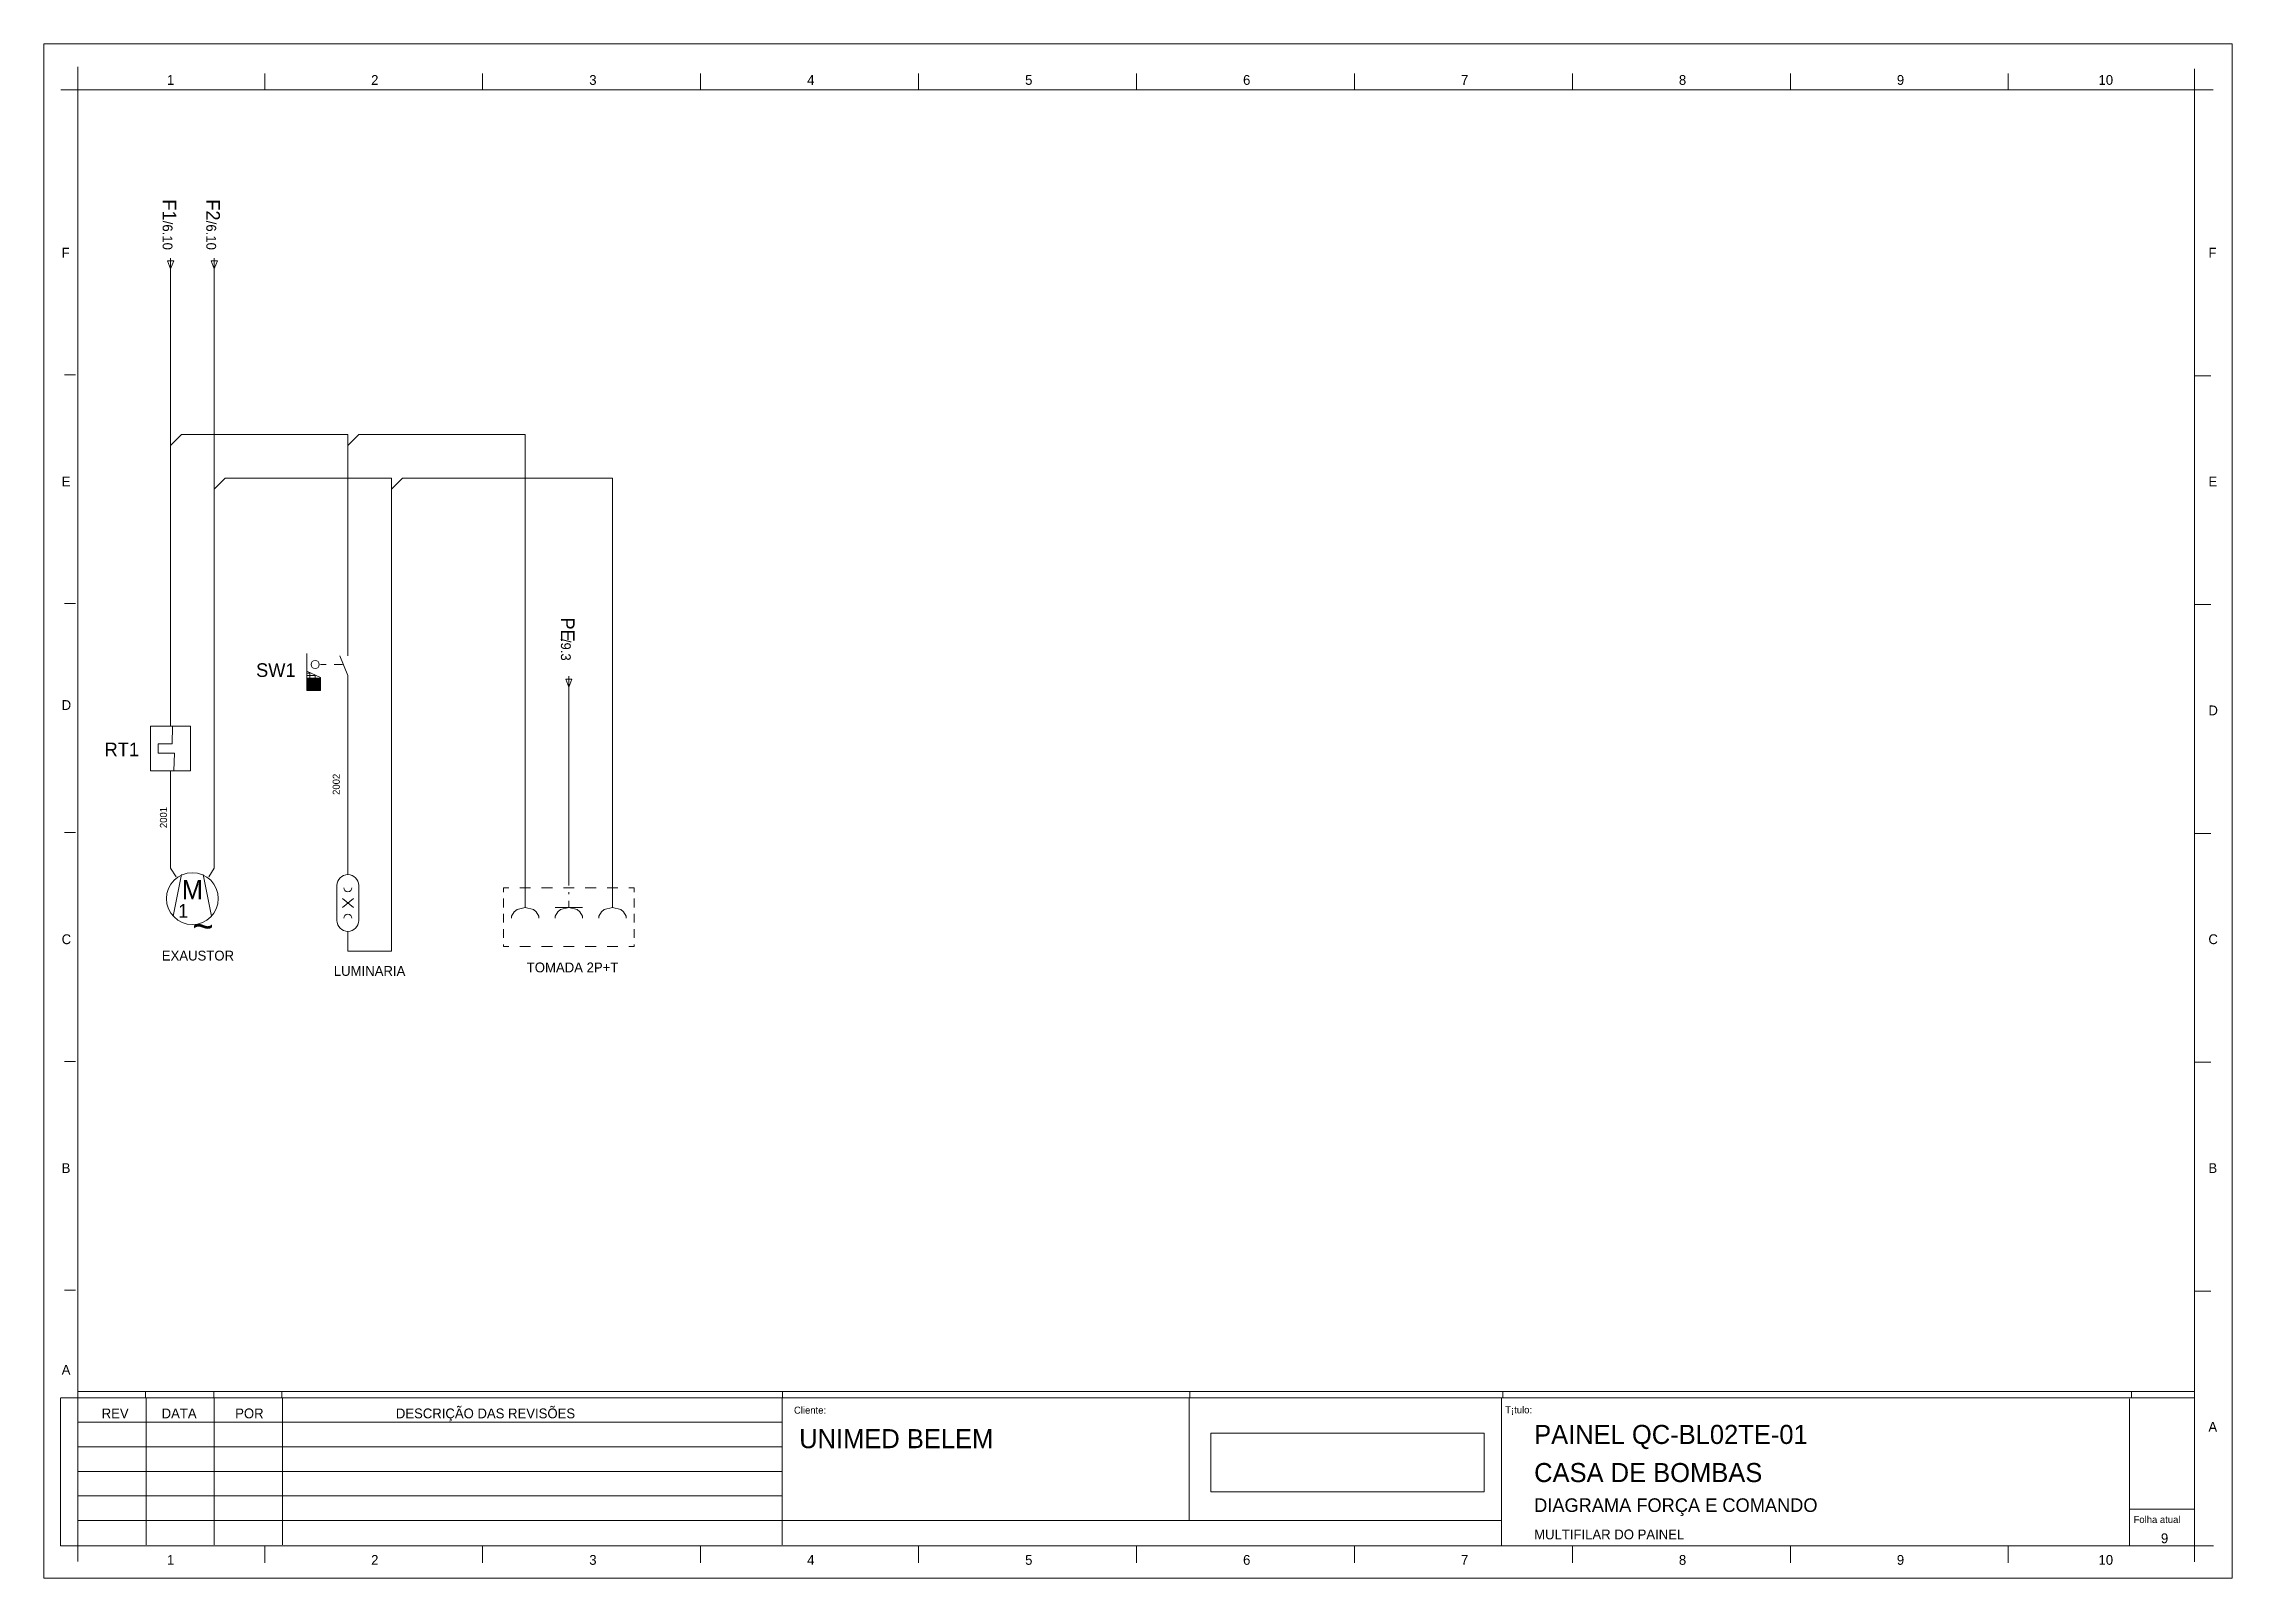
# Paper-space layout '09' of a CAD drawing. Header units: inches. Extents: x -5.8 to 5.6, y -0.4 to 7.6.
# The model-space entities are those that its viewports show. They can reach past a viewport. Long polylines and large blocks are cut down to what shows.
import ezdxf
from ezdxf.enums import TextEntityAlignment as Align

# ---------------------------------------------------------------- set-up
doc = ezdxf.new("R2010")
doc.units = ezdxf.units.IN
doc.header["$MEASUREMENT"] = 0
doc.linetypes.add('ACAD_ISO03W100', pattern=[30, 12, -18])
doc.linetypes.add('EPLANLINE7', pattern=[0])
for name, color, linetype, lineweight in [('AUTOCONNECTING', 1, 'Continuous', 13), ('PLOT', 3, 'Continuous', 18), ('SPECIAL', 4, 'Continuous', 13), ('SYMBOL', 2, 'Continuous', 18), ('X', 2, 'Continuous', 13)]:
    doc.layers.add(name, color=color, linetype=linetype, lineweight=lineweight)
doc.styles.add('EPLFONT', font='')
doc.styles.get('EPLFONT').set_extended_font_data('EPL5_850')
picture_1 = doc.add_image_def('image2.png', size_in_pixel=(494, 106))
picture_2 = doc.add_image_def('image1.jpg', size_in_pixel=(3993, 1566))

# ---------------------------------------------------------------- blocks, each defined once
blk = doc.blocks.new('179_0_DIN_WUPO')
at = {"layer": 'SYMBOL', "color": 0, "linetype": 'EPLANLINE7', "lineweight": 18}
for p, q in [((0, 4), (0, 2.4)), ((0, 2.4), (1, 0.8)), ((2, 1.2), (0.5, -6.4)), ((7.5, -6.4), (6, 1.2)), ((8, 2.4), (7, 0.8)), ((8, 4), (8, 2.4))]:
    blk.add_line(p, q, dxfattribs=at)
at = {"layer": 'SYMBOL', "color": 0, "linetype": 'EPLANLINE7', "lineweight": 18, "ltscale": 2}
blk.add_circle((4, -3.2), 4.75, dxfattribs=at)
at = {"layer": 'SPECIAL', "color": 0, "style": 'EPLFONT'}
blk.add_text('M', height=3.5, dxfattribs=at).set_placement((4, -3.3), align=Align.CENTER)
for s, height, p in [('1', 2.5, (1.4, -6.7)), ('~', 5, (4, -10.7))]:
    blk.add_text(s, height=height, dxfattribs=at).set_placement(p)
blk = doc.blocks.new('SO263')
at = {"layer": 'SYMBOL', "color": 0, "linetype": 'EPLANLINE7', "lineweight": 13}
for q in [(0, 4), (2, 0)]:
    blk.add_line((0, -2), q, dxfattribs=at)
blk = doc.blocks.new('SO284')
at = {"layer": 'SYMBOL', "color": 0, "linetype": 'EPLANLINE7', "lineweight": 13}
for p, q in [((-1.175, 0), (0.675, 0)), ((-0.675, 0.575), (0.8, 0)), ((-0.675, 0.575), (-0.675, -0.575)), ((-0.675, -0.575), (0.8, 0))]:
    blk.add_line(p, q, dxfattribs=at)
blk = doc.blocks.new('158_0_DIN_WUPO')
at = {"layer": 'SYMBOL', "color": 0, "linetype": 'EPLANLINE7', "lineweight": 18}
for p, q in [((-7.5, 2), (-7.5, -4.8)), ((-4, 0), (-5, 0)), ((-1, 0), (-2.5, 0)), ((-1.5, 1.6), (0, -2)), ((0, 4), (0, 1.6)), ((-5, -2.4), (-7.5, -1.2)), ((-7.5, -1.6), (-7, -1.6)), ((-7.5, -2), (-6, -2)), ((-7, -1.6), (-7, -2.4)), ((-6, -2.4), (-6, -2)), ((-5, -4.8), (-5, -2.4)), ((0, -2), (0, -4)), ((-7.5, -4.8), (-5, -4.8))]:
    blk.add_line(p, q, dxfattribs=at)
at = {"layer": 'SYMBOL', "color": 0, "linetype": 'EPLANLINE7', "lineweight": 18, "ltscale": 2}
blk.add_circle((-6, 0), 0.75, dxfattribs=at)
at = {"layer": 'SYMBOL', "color": 0, "linetype": 'EPLANLINE7', "lineweight": 18, "ltscale": 4}
blk.add_solid([(-7.5, -4.8), (-7.5, -2.4), (-5, -4.8), (-5, -2.4)], dxfattribs=at)
blk = doc.blocks.new('81_0_DIN_WUPO')
at = {"layer": 'SYMBOL', "color": 0, "linetype": 'EPLANLINE7', "lineweight": 18}
for p, q in [((-4, 1.6), (-3, 1.6)), ((-4, 0.8), (-4, 1.6)), ((-1, 1.6), (1, 1.6)), ((0, 4), (0, -2)), ((3, 1.6), (5, 1.6)), ((7, 1.6), (9, 1.6)), ((8, 4), (8, 3.2)), ((8, 3.2), (8, 2)), ((8, 0.8), (8, 0.4)), ((11, 1.6), (13, 1.6)), ((15, 1.6), (17, 1.6)), ((16, 4), (16, -2)), ((19, 1.6), (20, 1.6)), ((20, 1.6), (20, 0.8)), ((-4, -2), (-4, -0.4)), ((-4, -4.8), (-4, -3.2)), ((-2, -2.8), (-2.5, -3.6)), ((-2.5, -3.6), (-2.5, -4)), ((-1.5, -2.4), (-2, -2.8)), ((0, -2), (-1.5, -2.4)), ((0, -2), (1.5, -2.4)), ((1.5, -2.4), (2, -2.8)), ((2, -2.8), (2.5, -3.6)), ((2.5, -3.6), (2.5, -4)), ((5.5, -2), (10.5, -2)), ((5.5, -3.6), (6, -2.8)), ((5.5, -4), (5.5, -3.6)), ((6, -2.8), (6.5, -2.4)), ((6.5, -2.4), (8, -2)), ((8, -0.8), (8, -2)), ((8, -2), (9.5, -2.4)), ((9.5, -2.4), (10, -2.8)), ((10, -2.8), (10.5, -3.6)), ((10.5, -3.6), (10.5, -4)), ((13.5, -3.6), (14, -2.8)), ((13.5, -4), (13.5, -3.6)), ((14, -2.8), (14.5, -2.4)), ((14.5, -2.4), (16, -2)), ((16, -2), (17.5, -2.4)), ((17.5, -2.4), (18, -2.8)), ((18, -2.8), (18.5, -3.6)), ((18.5, -3.6), (18.5, -4)), ((20, -0.4), (20, -2)), ((20, -3.2), (20, -4.8)), ((-4, -7.6), (-4, -6)), ((20, -6), (20, -7.6)), ((-4, -9.2), (-4, -8.8)), ((-4, -9.2), (-3, -9.2)), ((-1, -9.2), (1, -9.2)), ((3, -9.2), (5, -9.2)), ((7, -9.2), (9, -9.2)), ((11, -9.2), (13, -9.2)), ((15, -9.2), (17, -9.2)), ((19, -9.2), (20, -9.2)), ((20, -8.8), (20, -9.2))]:
    blk.add_line(p, q, dxfattribs=at)
blk = doc.blocks.new('182_0_DIN_WUPO')
at = {"layer": 'SYMBOL', "color": 0, "linetype": 'EPLANLINE7', "lineweight": 18}
for p, q in [((-2, 0), (-2, -6.4)), ((0, 4), (0, 2)), ((2, -6.4), (2, 0)), ((-1, -2.4), (1, -4)), ((1, -2.4), (-1, -4)), ((0, -8.4), (0, -12))]:
    blk.add_line(p, q, dxfattribs=at)
at = {"layer": 'SYMBOL', "color": 0, "linetype": 'EPLANLINE7', "lineweight": 18, "ltscale": 2}
for centre, radius, start, end in [((0, 0), 2, 0, 180), ((0, -0.4), 0.75, 180, 360), ((0, -6.4), 2, 180, 360), ((0, -6), 0.75, 0, 180)]:
    blk.add_arc(centre, radius, start, end, dxfattribs=at)
blk = doc.blocks.new('SO280')
at = {"layer": 'SYMBOL', "color": 0, "linetype": 'EPLANLINE7', "lineweight": 13}
for p, q in [((-2, 0), (0, 0)), ((0, 0), (0, -2))]:
    blk.add_line(p, q, dxfattribs=at)
blk = doc.blocks.new('SO269')
at = {"layer": 'SYMBOL', "color": 0, "linetype": 'EPLANLINE7', "lineweight": 13}
for p, q in [((-2, 0), (0, 0)), ((0, 0), (0, -2)), ((0, -2), (2, 0))]:
    blk.add_line(p, q, dxfattribs=at)

msp = doc.modelspace()

# ---------------------------------------------------------------- linework, layer by layer
at = {"layer": 'AUTOCONNECTING', "color": 1, "lineweight": 13}
for p, q in [((23.542, -744.168), (23.542, -770.537)), ((31.542, -778.537), (31.542, -744.168)), ((23.542, -776.537), (23.542, -827.948)), ((25.542, -774.537), (56.037, -774.537)), ((56.037, -813.85), (56.037, -774.537)), ((58.037, -774.537), (88.531, -774.537)), ((88.531, -855.163), (88.531, -776.537)), ((31.542, -852.363), (31.542, -784.537)), ((33.542, -782.537), (64.037, -782.537)), ((64.037, -869.163), (64.037, -782.537)), ((66.037, -782.537), (104.531, -782.537)), ((104.531, -855.163), (104.531, -784.537)), ((56.037, -853.163), (56.037, -820.65)), ((96.531, -855.163), (96.531, -820.794)), ((23.542, -836.173), (23.542, -852.363))]:
    msp.add_line(p, q, dxfattribs=at)
at = {"layer": 'AUTOCONNECTING', "lineweight": 13}
msp.add_line((56.037, -869.163), (64.037, -869.163), dxfattribs=at)
at = {"layer": 'PLOT', "color": 3, "linetype": 'EPLANLINE7', "lineweight": 13}
for p, q in [((6.4, -705.607), (6.4, -979.926)), ((3.275, -709.832), (398.275, -709.832)), ((40.7, -709.807), (40.7, -706.807)), ((80.7, -709.807), (80.7, -706.807)), ((120.7, -709.807), (120.7, -706.807)), ((160.7, -709.807), (160.7, -706.807)), ((200.7, -709.807), (200.7, -706.807)), ((240.7, -709.807), (240.7, -706.807)), ((280.7, -709.807), (280.7, -706.807)), ((320.7, -709.807), (320.7, -706.807)), ((360.7, -709.807), (360.7, -706.807)), ((394.9, -706.007), (394.9, -980.026)), ((5.975, -762.151), (3.975, -762.151)), ((394.9, -762.301), (397.9, -762.301)), ((5.975, -804.151), (3.975, -804.151)), ((394.9, -804.301), (397.9, -804.301)), ((5.975, -846.151), (3.975, -846.151)), ((394.9, -846.301), (397.9, -846.301)), ((5.975, -888.151), (3.975, -888.151)), ((394.9, -888.301), (397.9, -888.301)), ((5.975, -930.151), (3.975, -930.151)), ((394.9, -930.301), (397.9, -930.301)), ((3.225, -949.876), (394.95, -949.876)), ((18.95, -949.876), (18.95, -976.876)), ((31.45, -949.876), (31.45, -976.876)), ((43.95, -949.876), (43.95, -976.876)), ((135.7, -949.876), (135.7, -976.876)), ((267.7, -949.876), (267.7, -977.001)), ((382.9, -950.014), (382.9, -977.014))]:
    msp.add_line(p, q, dxfattribs=at)
at = {"layer": 'SYMBOL', "color": 3, "linetype": 'EPLANLINE7', "lineweight": 13}
for p, q in [((19.867, -827.948), (19.867, -836.173)), ((19.867, -827.948), (27.217, -827.948)), ((23.867, -827.948), (23.842, -831.223)), ((27.217, -827.948), (27.217, -836.173)), ((23.842, -831.223), (21.292, -831.223)), ((21.292, -831.223), (21.292, -832.923)), ((21.292, -832.923), (24.242, -832.923)), ((24.242, -832.923), (24.117, -836.173)), ((19.867, -836.173), (27.217, -836.173))]:
    msp.add_line(p, q, dxfattribs=at)

# ---------------------------------------------------------------- block references
at = {"layer": 'SYMBOL', "rotation": 270}
for p in [(23.542, -743.368), (31.542, -743.368), (96.531, -819.994)]:
    msp.add_blockref('SO284', p, dxfattribs=at)
at = {"layer": 'SYMBOL'}
for name, p in [('SO263', (23.542, -774.537)), ('SO269', (56.037, -774.537)), ('SO280', (88.531, -774.537)), ('SO263', (31.542, -782.537)), ('SO269', (64.037, -782.537)), ('SO280', (104.531, -782.537))]:
    msp.add_blockref(name, p, dxfattribs=at)
at = {"layer": 'SYMBOL', "color": 3}
for name, p in [('158_0_DIN_WUPO', (56.037, -816.65)), ('179_0_DIN_WUPO', (23.542, -856.363)), ('182_0_DIN_WUPO', (56.037, -857.163)), ('81_0_DIN_WUPO', (88.531, -859.163))]:
    msp.add_blockref(name, p, dxfattribs=at)

# ---------------------------------------------------------------- texts
at = {"layer": 'PLOT', "color": 2, "style": 'EPLFONT'}
for s, height, p in [('F', 1.8, (3.425, -740.626)), ('E', 1.8, (3.425, -782.626)), ('D', 1.8, (3.425, -823.626)), ('C', 1.8, (3.425, -866.626)), ('B', 1.8, (3.425, -908.626)), ('A', 1.8, (3.425, -945.626)), ('REV', 1.8, (10.775, -953.651)), ('DATA', 1.8, (21.775, -953.651)), ('POR', 1.8, (35.275, -953.651)), ('DESCRIÇÃO DAS REVISÕES', 1.8, (64.775, -953.651)), ('Cliente:', 1.3, (137.835, -952.801)), ('T¡tulo:', 1.3, (268.375, -952.751))]:
    msp.add_text(s, height=height, dxfattribs=at).set_placement(p)
at = {"layer": 'SPECIAL', "color": 2, "style": 'EPLFONT'}
for s, height, rotation, p in [('F1', 2.5, 270, (22.091, -731.409)), ('F2', 2.5, 270, (30.091, -731.409)), ('PE', 2.5, 270, (95.08, -808.035)), ('2002', 1.3, 90, (54.56, -840.552)), ('2001', 1.3, 90, (22.888, -846.634))]:
    msp.add_text(s, height=height, rotation=rotation, dxfattribs=at).set_placement(p)
at = {"layer": 'SPECIAL', "color": 2, "lineweight": 18, "style": 'EPLFONT'}
for s, p in [('SW1', (46.455, -818.931)), ('RT1', (17.769, -833.479))]:
    msp.add_text(s, height=2.5, dxfattribs=at).set_placement(p, align=Align.RIGHT)
at = {"layer": 'SPECIAL', "color": 4, "style": 'EPLFONT'}
for s, p in [('EXAUSTOR', (28.554, -870.904)), ('LUMINARIA', (60.015, -873.719)), ('TOMADA 2P+T', (97.212, -873.071))]:
    msp.add_text(s, height=1.8, dxfattribs=at).set_placement(p, align=Align.CENTER)
at = {"layer": 'X', "color": 2, "style": 'EPLFONT'}
for s, p in [('/6.10', (22.091, -735.329)), ('/6.10', (30.091, -735.329)), ('/9.3', (95.08, -811.955))]:
    msp.add_text(s, height=1.8, rotation=270, dxfattribs=at).set_placement(p)

# ---------------------------------------------------------------- pictures from other files: only their frames are drawn
at = {"layer": 'AUTOCONNECTING', "color": 3, "lineweight": 13}
image = msp.add_image(picture_2, insert=(210.33, -972.376), size_in_units=(57.371, 22.5), dxfattribs=at)
image.dxf.flags = 7

psp = doc.layouts.new('09')

# ---------------------------------------------------------------- linework, layer by layer
at = {"layer": 'AUTOCONNECTING', "color": 18, "linetype": 'ACAD_ISO03W100', "lineweight": 13, "true_color": 0x000000}
psp.add_line((0.19, -0.072), (0.19, 0.568), dxfattribs=at)
at = {"layer": 'AUTOCONNECTING', "color": 18, "lineweight": 13, "true_color": 0x000000}
psp.add_line((0.19, -0.072), (1.822, -0.072), dxfattribs=at)
at = {"layer": 'AUTOCONNECTING', "color": 18, "true_color": 0x000000}
psp.add_line((5.441, -0.374), (5.637, -0.374), dxfattribs=at)
psp.add_lwpolyline([(5.637, -0.374), (-5.79, -0.374), (-5.79, 7.639), (5.637, 7.639)], close=True, dxfattribs=at)
at = {"layer": 'AUTOCONNECTING', "color": 18, "lineweight": 13, "true_color": 0x000000}
psp.add_lwpolyline([(-5.613, 7.398), (5.441, 7.398), (5.441, 0.568), (-5.613, 0.568)], close=True, dxfattribs=at)
at = {"layer": 'PLOT', "color": 18, "linetype": 'EPLANLINE7', "lineweight": 13, "true_color": 0x000000}
for p, q in [((-5.613, 7.518), (-5.613, -0.287)), ((-4.637, 7.399), (-4.637, 7.484)), ((-3.499, 7.399), (-3.499, 7.484)), ((-2.361, 7.399), (-2.361, 7.484)), ((-1.223, 7.399), (-1.223, 7.484)), ((-0.084, 7.399), (-0.084, 7.484)), ((1.054, 7.399), (1.054, 7.484)), ((2.192, 7.399), (2.192, 7.484)), ((3.33, 7.399), (3.33, 7.484)), ((4.468, 7.399), (4.468, 7.484)), ((5.441, 7.507), (5.441, -0.289)), ((-5.702, 7.398), (5.537, 7.398)), ((-5.625, 5.91), (-5.682, 5.91)), ((5.441, 5.905), (5.526, 5.905)), ((-5.625, 4.715), (-5.682, 4.715)), ((5.441, 4.71), (5.526, 4.71)), ((-5.625, 3.52), (-5.682, 3.52)), ((5.441, 3.515), (5.526, 3.515)), ((-5.625, 2.325), (-5.682, 2.325)), ((5.441, 2.32), (5.526, 2.32)), ((-5.625, 1.13), (-5.682, 1.13)), ((5.441, 1.125), (5.526, 1.125)), ((-5.704, -0.205), (-5.704, 0.566)), ((-5.703, 0.568), (5.442, 0.568)), ((-5.256, 0.568), (-5.256, -0.2)), ((-4.9, 0.568), (-4.9, -0.2)), ((-4.544, 0.568), (-4.544, -0.2)), ((-1.934, 0.568), (-1.934, -0.2)), ((-1.934, 0.568), (-1.934, -0.2)), ((1.822, 0.568), (1.822, -0.203)), ((5.1, 0.563), (5.1, -0.205)), ((-1.934, 0.44), (-5.611, 0.44)), ((-1.934, 0.312), (-5.611, 0.312)), ((-1.934, 0.184), (-5.611, 0.184)), ((-1.934, 0.056), (-5.611, 0.056)), ((1.822, -0.072), (-5.611, -0.072)), ((5.1, -0.013), (5.441, -0.013)), ((-5.704, -0.205), (5.539, -0.205)), ((-4.637, -0.294), (-4.637, -0.209)), ((-3.499, -0.294), (-3.499, -0.209)), ((-2.361, -0.294), (-2.361, -0.209)), ((-1.223, -0.294), (-1.223, -0.209)), ((-0.084, -0.294), (-0.084, -0.209)), ((1.054, -0.294), (1.054, -0.209)), ((2.192, -0.294), (2.192, -0.209)), ((3.33, -0.294), (3.33, -0.209)), ((4.468, -0.294), (4.468, -0.209))]:
    psp.add_line(p, q, dxfattribs=at)

# ---------------------------------------------------------------- texts
at = {"layer": 'PLOT', "color": 18, "true_color": 0x000000, "style": 'EPLFONT'}
for s, height, p in [('1 ', 0.0512, (-5.147, 7.424)), ('2 ', 0.0512, (-4.081, 7.424)), ('3 ', 0.0512, (-2.942, 7.424)), ('4 ', 0.0512, (-1.804, 7.424)), ('5 ', 0.0512, (-0.666, 7.424)), ('6 ', 0.0512, (0.472, 7.424)), ('7 ', 0.0512, (1.61, 7.424)), ('8 ', 0.0512, (2.748, 7.424)), ('9 ', 0.0512, (3.886, 7.424)), ('10 ', 0.0512, (4.939, 7.424)), ('F', 0.0512, (-5.697, 6.522)), ('F', 0.0512, (5.513, 6.522)), ('E', 0.0512, (-5.697, 5.327)), ('E', 0.0512, (5.513, 5.327)), ('D', 0.0512, (-5.697, 4.16)), ('D', 0.0512, (5.513, 4.132)), ('C', 0.0512, (-5.697, 2.937)), ('C', 0.0512, (5.513, 2.937)), ('B', 0.0512, (-5.697, 1.742)), ('B', 0.0512, (5.513, 1.742)), ('A', 0.0512, (-5.697, 0.689)), ('REV', 0.0512, (-5.488, 0.461)), ('DATA', 0.0512, (-5.175, 0.461)), ('POR', 0.0512, (-4.791, 0.461)), ('DESCRIÇÃO DAS REVISÕES', 0.05121, (-3.952, 0.461)), ('Cliente:', 0.037, (-1.873, 0.485)), ('T¡tulo:', 0.037, (1.841, 0.487)), ('PAINEL QC-BL02TE-01', 0.09958, (1.992, 0.327)), ('A', 0.0512, (5.513, 0.391)), ('CASA DE BOMBAS', 0.09958, (1.992, 0.128)), ('DIAGRAMA FORÇA E COMANDO', 0.07113, (1.992, -0.028)), ('Folha atual', 0.03699, (5.122, -0.086)), ('MULTIFILAR DO PAINEL', 0.05121, (1.992, -0.171)), ('9', 0.0512, (5.265, -0.191)), ('1 ', 0.0512, (-5.147, -0.304)), ('2 ', 0.0512, (-4.081, -0.304)), ('3 ', 0.0512, (-2.942, -0.304)), ('4 ', 0.0512, (-1.804, -0.304)), ('5 ', 0.0512, (-0.666, -0.304)), ('6 ', 0.0512, (0.472, -0.304)), ('7 ', 0.0512, (1.61, -0.304)), ('8 ', 0.0512, (2.748, -0.304)), ('9 ', 0.0512, (3.886, -0.304)), ('10 ', 0.0512, (4.939, -0.304))]:
    psp.add_text(s, height=height, dxfattribs=at).set_placement(p)
psp.add_text('UNIMED BELEM', height=0.09958, dxfattribs=at).set_placement((-1.339, 0.305), align=Align.CENTER)

# ---------------------------------------------------------------- pictures from other files: only their frames are drawn
at = {"layer": 'AUTOCONNECTING', "color": 18, "linetype": 'ACAD_ISO03W100', "lineweight": 13, "true_color": 0x000000}
image = psp.add_image(picture_1, insert=(0.304, 0.077), size_in_units=(1.427, 0.306), dxfattribs=at)
image.dxf.flags = 7

# ---------------------------------------------------------------- viewports
at = {"layer": 'AUTOCONNECTING', "color": 0, "linetype": 'ACAD_ISO03W100', "lineweight": 13}
psp.add_viewport(center=(-0.086, 3.983), size=(11.054, 6.82974), view_center_point=(200.504, -831.195), view_height=239.68823, dxfattribs=at)

doc.saveas('drawing.dxf')
